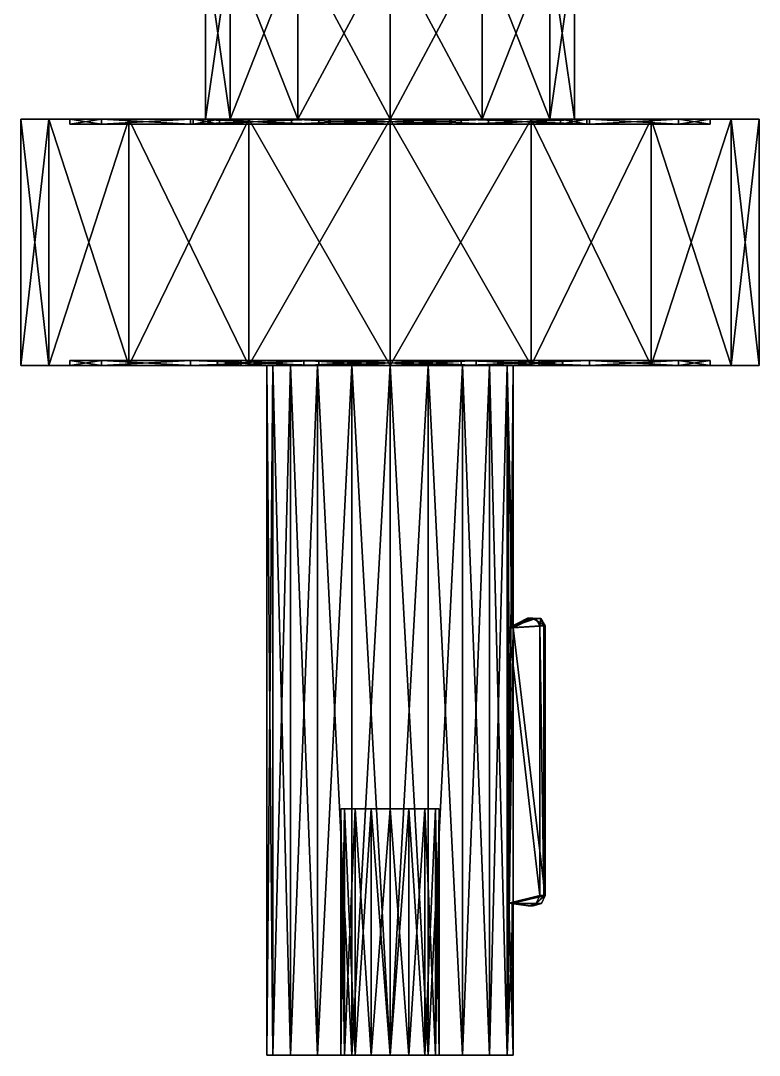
# Model space of a CAD drawing. Extents: x -25 to 25, y 0 to 84.
# Drawn here: x -15 to 15, y 0 to 42 of the extents above; entities that cross this region are included whole.
import ezdxf

# ---------------------------------------------------------------- set-up
doc = ezdxf.new("R2010")
doc.units = 0

msp = doc.modelspace()

# ---------------------------------------------------------------- linework, layer by layer
for points in [[(-6.494899, 45, -3.749831), (-6.494899, 38, -3.749831), (-7.5, 38)], [(-7.5, 45), (-7.5, 38), (-6.494899, 38, 3.749831)], [(-6.494899, 45, -3.749831), (-7.5, 38), (-7.5, 45)], [(-6.494899, 45, 3.749831), (-7.5, 45), (-6.494899, 38, 3.749831)], [(-3.75, 45, -6.495191), (-3.75, 38, -6.495191), (-6.494899, 38, -3.749831)], [(-3.75, 45, -6.495191), (-6.494899, 38, -3.749831), (-6.494899, 45, -3.749831)], [(-6.494899, 45, 3.749831), (-6.494899, 38, 3.749831), (-3.75, 38, 6.495191)], [(-3.75, 45, 6.495191), (-6.494899, 45, 3.749831), (-3.75, 38, 6.495191)], [(0, 45, -7.499663), (0, 38, -7.499663), (-3.75, 38, -6.495191)], [(0, 45, -7.499663), (-3.75, 38, -6.495191), (-3.75, 45, -6.495191)], [(-3.75, 45, 6.495191), (-3.75, 38, 6.495191), (0, 38, 7.499663)], [(0, 45, 7.499663), (-3.75, 45, 6.495191), (0, 38, 7.499663)], [(3.75, 45, -6.495191), (3.75, 38, -6.495191), (0, 38, -7.499663)], [(3.75, 45, -6.495191), (0, 38, -7.499663), (0, 45, -7.499663)], [(0, 45, 7.499663), (0, 38, 7.499663), (3.75, 38, 6.495191)], [(3.75, 45, 6.495191), (0, 45, 7.499663), (3.75, 38, 6.495191)], [(6.494899, 45, -3.749831), (6.494899, 38, -3.749831), (3.75, 38, -6.495191)], [(6.494899, 45, -3.749831), (3.75, 38, -6.495191), (3.75, 45, -6.495191)], [(3.75, 45, 6.495191), (3.75, 38, 6.495191), (6.494899, 38, 3.749831)], [(6.494899, 45, 3.749831), (3.75, 45, 6.495191), (6.494899, 38, 3.749831)], [(7.5, 45), (7.5, 38), (6.494899, 38, -3.749831)], [(6.494899, 45, 3.749831), (6.494899, 38, 3.749831), (7.5, 38)], [(7.5, 45), (6.494899, 45, 3.749831), (7.5, 38)], [(6.494899, 45, -3.749831), (7.5, 45), (6.494899, 38, -3.749831)], [(-13.858501, 38, -5.739028), (-13.858501, 28, -5.739028), (-15, 28)], [(-15, 38), (-15, 28), (-13.858501, 28, 5.739028)], [(-13.858501, 38, -5.739028), (-15, 28), (-15, 38)], [(-13.858501, 38, 5.739028), (-15, 38), (-13.858501, 28, 5.739028)], [(-13, 38), (-15, 38), (-13.858501, 38, 5.739028)], [(-11.712176, 38, -5.640735), (-13.858501, 38, -5.739028), (-15, 38)], [(-13, 38), (-11.712176, 38, -5.640735), (-15, 38)], [(-10.606372, 38, -10.606372), (-10.606372, 28, -10.606372), (-13.858501, 28, -5.739028)], [(-10.606372, 38, -10.606372), (-13.858501, 28, -5.739028), (-13.858501, 38, -5.739028)], [(-13.858501, 38, 5.739028), (-13.858501, 28, 5.739028), (-10.606372, 28, 10.606372)], [(-10.606372, 38, 10.606372), (-13.858501, 38, 5.739028), (-10.606372, 28, 10.606372)], [(-8.106113, 38, 10.163128), (-13.858501, 38, 5.739028), (-10.606372, 38, 10.606372)], [(-11.712176, 38, 5.640735), (-13, 38), (-13.858501, 38, 5.739028)], [(-8.106113, 38, 10.163128), (-11.712176, 38, 5.640735), (-13.858501, 38, 5.739028)], [(-8.106113, 38, -10.163128), (-10.606372, 38, -10.606372), (-13.858501, 38, -5.739028)], [(-11.712176, 38, -5.640735), (-8.106113, 38, -10.163128), (-13.858501, 38, -5.739028)], [(-11.712176, 37.799999, -5.640735), (-11.712176, 38, -5.640735), (-13, 38)], [(-13, 37.799999), (-13, 38), (-11.712176, 38, 5.640735)], [(-11.712176, 37.799999, -5.640735), (-13, 38), (-13, 37.799999)], [(-11.712176, 37.799999, 5.640735), (-13, 37.799999), (-11.712176, 38, 5.640735)], [(-8.106113, 37.799999, -10.163128), (-8.106113, 38, -10.163128), (-11.712176, 38, -5.640735)], [(-8.106113, 37.799999, -10.163128), (-11.712176, 38, -5.640735), (-11.712176, 37.799999, -5.640735)], [(-11.712176, 37.799999, 5.640735), (-11.712176, 38, 5.640735), (-8.106113, 38, 10.163128)], [(-8.106113, 37.799999, 10.163128), (-11.712176, 37.799999, 5.640735), (-8.106113, 38, 10.163128)], [(-5.739028, 38, -13.858501), (-5.739028, 28, -13.858501), (-10.606372, 28, -10.606372)], [(-5.739028, 38, -13.858501), (-10.606372, 28, -10.606372), (-10.606372, 38, -10.606372)], [(-10.606372, 38, 10.606372), (-10.606372, 28, 10.606372), (-5.739028, 28, 13.858501)], [(-5.739028, 38, 13.858501), (-10.606372, 38, 10.606372), (-5.739028, 28, 13.858501)], [(-2.891746, 38, 12.674105), (-10.606372, 38, 10.606372), (-5.739028, 38, 13.858501)], [(-2.891746, 38, 12.674105), (-8.106113, 38, 10.163128), (-10.606372, 38, 10.606372)], [(-2.891746, 38, -12.674105), (-5.739028, 38, -13.858501), (-10.606372, 38, -10.606372)], [(-8.106113, 38, -10.163128), (-2.891746, 38, -12.674105), (-10.606372, 38, -10.606372)], [(-2.891746, 37.799999, -12.674105), (-2.891746, 38, -12.674105), (-8.106113, 38, -10.163128)], [(-2.891746, 37.799999, -12.674105), (-8.106113, 38, -10.163128), (-8.106113, 37.799999, -10.163128)], [(-8.106113, 37.799999, 10.163128), (-8.106113, 38, 10.163128), (-2.891746, 38, 12.674105)], [(-2.891746, 37.799999, 12.674105), (-8.106113, 37.799999, 10.163128), (-2.891746, 38, 12.674105)], [(-6.927638, 38, -4.00054), (-6.927638, 37.799999, -4.00054), (-8, 37.799999)], [(-8, 38), (-8, 37.799999), (-6.927638, 37.799999, 4.00054)], [(-6.927638, 38, -4.00054), (-8, 37.799999), (-8, 38)], [(-6.927638, 38, 4.00054), (-8, 38), (-6.927638, 37.799999, 4.00054)], [(-7.5, 38), (-8, 38), (-6.927638, 38, 4.00054)], [(-6.494899, 38, -3.749831), (-6.927638, 38, -4.00054), (-8, 38)], [(-7.5, 38), (-6.494899, 38, -3.749831), (-8, 38)], [(-6.494899, 38, 3.749831), (-7.5, 38), (-6.927638, 38, 4.00054)], [(-4.00054, 38, -6.927638), (-4.00054, 37.799999, -6.927638), (-6.927638, 37.799999, -4.00054)], [(-4.00054, 38, -6.927638), (-6.927638, 37.799999, -4.00054), (-6.927638, 38, -4.00054)], [(-6.927638, 38, 4.00054), (-6.927638, 37.799999, 4.00054), (-4.00054, 37.799999, 6.927638)], [(-4.00054, 38, 6.927638), (-6.927638, 38, 4.00054), (-4.00054, 37.799999, 6.927638)], [(-3.75, 38, 6.495191), (-6.927638, 38, 4.00054), (-4.00054, 38, 6.927638)], [(-3.75, 38, 6.495191), (-6.494899, 38, 3.749831), (-6.927638, 38, 4.00054)], [(-3.75, 38, -6.495191), (-4.00054, 38, -6.927638), (-6.927638, 38, -4.00054)], [(-6.494899, 38, -3.749831), (-3.75, 38, -6.495191), (-6.927638, 38, -4.00054)], [(0, 38, -15), (0, 28, -15), (-5.739028, 28, -13.858501)], [(0, 38, -15), (-5.739028, 28, -13.858501), (-5.739028, 38, -13.858501)], [(-5.739028, 38, 13.858501), (-5.739028, 28, 13.858501), (0, 28, 15)], [(0, 38, 15), (-5.739028, 38, 13.858501), (0, 28, 15)], [(5.739028, 38, 13.858501), (-5.739028, 38, 13.858501), (0, 38, 15)], [(2.891746, 38, 12.674105), (-5.739028, 38, 13.858501), (5.739028, 38, 13.858501)], [(2.891746, 38, 12.674105), (-2.891746, 38, 12.674105), (-5.739028, 38, 13.858501)], [(5.739028, 38, -13.858501), (0, 38, -15), (-5.739028, 38, -13.858501)], [(-2.891746, 38, -12.674105), (5.739028, 38, -13.858501), (-5.739028, 38, -13.858501)], [(0, 38, -8), (0, 37.799999, -8), (-4.00054, 37.799999, -6.927638)], [(0, 38, -8), (-4.00054, 37.799999, -6.927638), (-4.00054, 38, -6.927638)], [(-4.00054, 38, 6.927638), (-4.00054, 37.799999, 6.927638), (0, 37.799999, 8)], [(0, 38, 8), (-4.00054, 38, 6.927638), (0, 37.799999, 8)], [(0, 38, 7.499663), (-4.00054, 38, 6.927638), (0, 38, 8)], [(0, 38, 7.499663), (-3.75, 38, 6.495191), (-4.00054, 38, 6.927638)], [(0, 38, -7.499663), (0, 38, -8), (-4.00054, 38, -6.927638)], [(-3.75, 38, -6.495191), (0, 38, -7.499663), (-4.00054, 38, -6.927638)], [(-2.891746, 38, -12.674105), (2.891746, 38, -12.674105), (5.739028, 38, -13.858501)], [(2.891746, 37.799999, -12.674105), (2.891746, 38, -12.674105), (-2.891746, 38, -12.674105)], [(2.891746, 37.799999, -12.674105), (-2.891746, 38, -12.674105), (-2.891746, 37.799999, -12.674105)], [(-2.891746, 37.799999, 12.674105), (-2.891746, 38, 12.674105), (2.891746, 38, 12.674105)], [(2.891746, 37.799999, 12.674105), (-2.891746, 37.799999, 12.674105), (2.891746, 38, 12.674105)], [(5.739028, 38, -13.858501), (5.739028, 28, -13.858501), (0, 28, -15)], [(5.739028, 38, -13.858501), (0, 28, -15), (0, 38, -15)], [(0, 38, 15), (0, 28, 15), (5.739028, 28, 13.858501)], [(5.739028, 38, 13.858501), (0, 38, 15), (5.739028, 28, 13.858501)], [(4.00054, 38, -6.927638), (4.00054, 37.799999, -6.927638), (0, 37.799999, -8)], [(4.00054, 38, -6.927638), (0, 37.799999, -8), (0, 38, -8)], [(0, 38, 8), (0, 37.799999, 8), (4.00054, 37.799999, 6.927638)], [(4.00054, 38, 6.927638), (0, 38, 8), (4.00054, 37.799999, 6.927638)], [(0, 38, 7.499663), (0, 38, 8), (4.00054, 38, 6.927638)], [(3.75, 38, 6.495191), (0, 38, 7.499663), (4.00054, 38, 6.927638)], [(0, 38, -7.499663), (4.00054, 38, -6.927638), (0, 38, -8)], [(0, 38, -7.499663), (3.75, 38, -6.495191), (4.00054, 38, -6.927638)], [(2.891746, 38, 12.674105), (5.739028, 38, 13.858501), (10.606372, 38, 10.606372)], [(8.106113, 38, 10.163128), (2.891746, 38, 12.674105), (10.606372, 38, 10.606372)], [(2.891746, 38, -12.674105), (10.606372, 38, -10.606372), (5.739028, 38, -13.858501)], [(2.891746, 38, -12.674105), (8.106113, 38, -10.163128), (10.606372, 38, -10.606372)], [(8.106113, 37.799999, -10.163128), (8.106113, 38, -10.163128), (2.891746, 38, -12.674105)], [(8.106113, 37.799999, -10.163128), (2.891746, 38, -12.674105), (2.891746, 37.799999, -12.674105)], [(2.891746, 37.799999, 12.674105), (2.891746, 38, 12.674105), (8.106113, 38, 10.163128)], [(8.106113, 37.799999, 10.163128), (2.891746, 37.799999, 12.674105), (8.106113, 38, 10.163128)], [(3.75, 38, 6.495191), (4.00054, 38, 6.927638), (6.927638, 38, 4.00054)], [(6.494899, 38, 3.749831), (3.75, 38, 6.495191), (6.927638, 38, 4.00054)], [(3.75, 38, -6.495191), (6.927638, 38, -4.00054), (4.00054, 38, -6.927638)], [(3.75, 38, -6.495191), (6.494899, 38, -3.749831), (6.927638, 38, -4.00054)], [(6.927638, 38, -4.00054), (6.927638, 37.799999, -4.00054), (4.00054, 37.799999, -6.927638)], [(6.927638, 38, -4.00054), (4.00054, 37.799999, -6.927638), (4.00054, 38, -6.927638)], [(4.00054, 38, 6.927638), (4.00054, 37.799999, 6.927638), (6.927638, 37.799999, 4.00054)], [(6.927638, 38, 4.00054), (4.00054, 38, 6.927638), (6.927638, 37.799999, 4.00054)], [(10.606372, 38, -10.606372), (10.606372, 28, -10.606372), (5.739028, 28, -13.858501)], [(10.606372, 38, -10.606372), (5.739028, 28, -13.858501), (5.739028, 38, -13.858501)], [(5.739028, 38, 13.858501), (5.739028, 28, 13.858501), (10.606372, 28, 10.606372)], [(10.606372, 38, 10.606372), (5.739028, 38, 13.858501), (10.606372, 28, 10.606372)], [(6.494899, 38, 3.749831), (6.927638, 38, 4.00054), (8, 38)], [(6.494899, 38, 3.749831), (8, 38), (7.5, 38)], [(6.494899, 38, -3.749831), (7.5, 38), (6.927638, 38, -4.00054)], [(8, 38), (8, 37.799999), (6.927638, 37.799999, -4.00054)], [(6.927638, 38, 4.00054), (6.927638, 37.799999, 4.00054), (8, 37.799999)], [(8, 38), (6.927638, 38, 4.00054), (8, 37.799999)], [(6.927638, 38, -4.00054), (8, 38), (6.927638, 37.799999, -4.00054)], [(7.5, 38), (8, 38), (6.927638, 38, -4.00054)], [(8.106113, 38, 10.163128), (10.606372, 38, 10.606372), (13.858501, 38, 5.739028)], [(11.712176, 38, 5.640735), (8.106113, 38, 10.163128), (13.858501, 38, 5.739028)], [(8.106113, 38, -10.163128), (13.858501, 38, -5.739028), (10.606372, 38, -10.606372)], [(8.106113, 38, -10.163128), (11.712176, 38, -5.640735), (13.858501, 38, -5.739028)], [(11.712176, 37.799999, -5.640735), (11.712176, 38, -5.640735), (8.106113, 38, -10.163128)], [(11.712176, 37.799999, -5.640735), (8.106113, 38, -10.163128), (8.106113, 37.799999, -10.163128)], [(8.106113, 37.799999, 10.163128), (8.106113, 38, 10.163128), (11.712176, 38, 5.640735)], [(11.712176, 37.799999, 5.640735), (8.106113, 37.799999, 10.163128), (11.712176, 38, 5.640735)], [(13.858501, 38, -5.739028), (13.858501, 28, -5.739028), (10.606372, 28, -10.606372)], [(13.858501, 38, -5.739028), (10.606372, 28, -10.606372), (10.606372, 38, -10.606372)], [(10.606372, 38, 10.606372), (10.606372, 28, 10.606372), (13.858501, 28, 5.739028)], [(13.858501, 38, 5.739028), (10.606372, 38, 10.606372), (13.858501, 28, 5.739028)], [(11.712176, 38, 5.640735), (13.858501, 38, 5.739028), (15, 38)], [(11.712176, 38, 5.640735), (15, 38), (13, 38)], [(11.712176, 38, -5.640735), (13, 38), (13.858501, 38, -5.739028)], [(13, 37.799999), (13, 38), (11.712176, 38, -5.640735)], [(11.712176, 37.799999, 5.640735), (11.712176, 38, 5.640735), (13, 38)], [(13, 37.799999), (11.712176, 37.799999, 5.640735), (13, 38)], [(11.712176, 37.799999, -5.640735), (13, 37.799999), (11.712176, 38, -5.640735)], [(13, 38), (15, 38), (13.858501, 38, -5.739028)], [(15, 38), (15, 28), (13.858501, 28, -5.739028)], [(13.858501, 38, 5.739028), (13.858501, 28, 5.739028), (15, 28)], [(15, 38), (13.858501, 38, 5.739028), (15, 28)], [(13.858501, 38, -5.739028), (15, 38), (13.858501, 28, -5.739028)], [(-8, 37.799999), (-13, 37.799999), (-11.712176, 37.799999, 5.640735)], [(-6.927638, 37.799999, -4.00054), (-11.712176, 37.799999, -5.640735), (-13, 37.799999)], [(-8, 37.799999), (-6.927638, 37.799999, -4.00054), (-13, 37.799999)], [(-4.00054, 37.799999, 6.927638), (-11.712176, 37.799999, 5.640735), (-8.106113, 37.799999, 10.163128)], [(-6.927638, 37.799999, 4.00054), (-8, 37.799999), (-11.712176, 37.799999, 5.640735)], [(-4.00054, 37.799999, 6.927638), (-6.927638, 37.799999, 4.00054), (-11.712176, 37.799999, 5.640735)], [(8.106113, 37.799999, -10.163128), (-8.106113, 37.799999, -10.163128), (-11.712176, 37.799999, -5.640735)], [(0, 37.799999, -8), (8.106113, 37.799999, -10.163128), (-11.712176, 37.799999, -5.640735)], [(-4.00054, 37.799999, -6.927638), (0, 37.799999, -8), (-11.712176, 37.799999, -5.640735)], [(-6.927638, 37.799999, -4.00054), (-4.00054, 37.799999, -6.927638), (-11.712176, 37.799999, -5.640735)], [(8.106113, 37.799999, 10.163128), (-8.106113, 37.799999, 10.163128), (-2.891746, 37.799999, 12.674105)], [(11.712176, 37.799999, 5.640735), (-8.106113, 37.799999, 10.163128), (8.106113, 37.799999, 10.163128)], [(0, 37.799999, 8), (-8.106113, 37.799999, 10.163128), (11.712176, 37.799999, 5.640735)], [(0, 37.799999, 8), (-4.00054, 37.799999, 6.927638), (-8.106113, 37.799999, 10.163128)], [(2.891746, 37.799999, -12.674105), (-2.891746, 37.799999, -12.674105), (-8.106113, 37.799999, -10.163128)], [(8.106113, 37.799999, -10.163128), (2.891746, 37.799999, -12.674105), (-8.106113, 37.799999, -10.163128)], [(8.106113, 37.799999, 10.163128), (-2.891746, 37.799999, 12.674105), (2.891746, 37.799999, 12.674105)], [(4.00054, 37.799999, 6.927638), (0, 37.799999, 8), (11.712176, 37.799999, 5.640735)], [(0, 37.799999, -8), (4.00054, 37.799999, -6.927638), (8.106113, 37.799999, -10.163128)], [(6.927638, 37.799999, 4.00054), (4.00054, 37.799999, 6.927638), (11.712176, 37.799999, 5.640735)], [(4.00054, 37.799999, -6.927638), (11.712176, 37.799999, -5.640735), (8.106113, 37.799999, -10.163128)], [(4.00054, 37.799999, -6.927638), (6.927638, 37.799999, -4.00054), (11.712176, 37.799999, -5.640735)], [(6.927638, 37.799999, 4.00054), (11.712176, 37.799999, 5.640735), (13, 37.799999)], [(6.927638, 37.799999, 4.00054), (13, 37.799999), (8, 37.799999)], [(6.927638, 37.799999, -4.00054), (8, 37.799999), (11.712176, 37.799999, -5.640735)], [(8, 37.799999), (13, 37.799999), (11.712176, 37.799999, -5.640735)], [(-13, 28.200001), (-7, 28.200001), (-6.061905, 28.200001, 3.499843)], [(-13, 28.200001), (-11.712176, 28.200001, -5.640735), (-7, 28.200001)], [(-11.712176, 28.200001, 5.640735), (-13, 28.200001), (-6.061905, 28.200001, 3.499843)], [(-11.712176, 28, -5.640735), (-11.712176, 28.200001, -5.640735), (-13, 28.200001)], [(-13, 28), (-13, 28.200001), (-11.712176, 28.200001, 5.640735)], [(-11.712176, 28, -5.640735), (-13, 28.200001), (-13, 28)], [(-11.712176, 28, 5.640735), (-13, 28), (-11.712176, 28.200001, 5.640735)], [(-11.712176, 28.200001, -5.640735), (-6.061905, 28.200001, -3.499843), (-7, 28.200001)], [(-11.712176, 28.200001, 5.640735), (-6.061905, 28.200001, 3.499843), (-3.5, 28.200001, 6.062178)], [(-11.712176, 28.200001, 5.640735), (-3.5, 28.200001, 6.062178), (0, 28.200001, 6.999685)], [(8.106113, 28.200001, 10.163128), (-11.712176, 28.200001, 5.640735), (0, 28.200001, 6.999685)], [(-11.712176, 28.200001, -5.640735), (-3.5, 28.200001, -6.062178), (-6.061905, 28.200001, -3.499843)], [(-11.712176, 28.200001, -5.640735), (-8.106113, 28.200001, -10.163128), (-3.5, 28.200001, -6.062178)], [(-8.106113, 28, -10.163128), (-8.106113, 28.200001, -10.163128), (-11.712176, 28.200001, -5.640735)], [(-8.106113, 28, -10.163128), (-11.712176, 28.200001, -5.640735), (-11.712176, 28, -5.640735)], [(8.106113, 28.200001, 10.163128), (-8.106113, 28.200001, 10.163128), (-11.712176, 28.200001, 5.640735)], [(-11.712176, 28, 5.640735), (-11.712176, 28.200001, 5.640735), (-8.106113, 28.200001, 10.163128)], [(-8.106113, 28, 10.163128), (-11.712176, 28, 5.640735), (-8.106113, 28.200001, 10.163128)], [(-8.106113, 28.200001, -10.163128), (0, 28.200001, -6.999685), (-3.5, 28.200001, -6.062178)], [(-8.106113, 28.200001, -10.163128), (11.712176, 28.200001, -5.640735), (0, 28.200001, -6.999685)], [(-8.106113, 28.200001, -10.163128), (8.106113, 28.200001, -10.163128), (11.712176, 28.200001, -5.640735)], [(-8.106113, 28.200001, -10.163128), (-2.891746, 28.200001, -12.674105), (8.106113, 28.200001, -10.163128)], [(-2.891746, 28, -12.674105), (-2.891746, 28.200001, -12.674105), (-8.106113, 28.200001, -10.163128)], [(-2.891746, 28, -12.674105), (-8.106113, 28.200001, -10.163128), (-8.106113, 28, -10.163128)], [(2.891746, 28.200001, 12.674105), (-2.891746, 28.200001, 12.674105), (-8.106113, 28.200001, 10.163128)], [(-8.106113, 28, 10.163128), (-8.106113, 28.200001, 10.163128), (-2.891746, 28.200001, 12.674105)], [(8.106113, 28.200001, 10.163128), (2.891746, 28.200001, 12.674105), (-8.106113, 28.200001, 10.163128)], [(-2.891746, 28, 12.674105), (-8.106113, 28, 10.163128), (-2.891746, 28.200001, 12.674105)], [(-6.061905, 28.200001, -3.499843), (-6.061905, 28, -3.499843), (-7, 28)], [(-7, 28.200001), (-7, 28), (-6.061905, 28, 3.499843)], [(-6.061905, 28.200001, -3.499843), (-7, 28), (-7, 28.200001)], [(-6.061905, 28.200001, 3.499843), (-7, 28.200001), (-6.061905, 28, 3.499843)], [(-3.5, 28.200001, -6.062178), (-3.5, 28, -6.062178), (-6.061905, 28, -3.499843)], [(-3.5, 28.200001, -6.062178), (-6.061905, 28, -3.499843), (-6.061905, 28.200001, -3.499843)], [(-6.061905, 28.200001, 3.499843), (-6.061905, 28, 3.499843), (-3.5, 28, 6.062178)], [(-3.5, 28.200001, 6.062178), (-6.061905, 28.200001, 3.499843), (-3.5, 28, 6.062178)], [(0, 28.200001, -6.999685), (0, 28, -6.999685), (-3.5, 28, -6.062178)], [(0, 28.200001, -6.999685), (-3.5, 28, -6.062178), (-3.5, 28.200001, -6.062178)], [(-3.5, 28.200001, 6.062178), (-3.5, 28, 6.062178), (0, 28, 6.999685)], [(0, 28.200001, 6.999685), (-3.5, 28.200001, 6.062178), (0, 28, 6.999685)], [(-2.891746, 28.200001, -12.674105), (2.891746, 28.200001, -12.674105), (8.106113, 28.200001, -10.163128)], [(2.891746, 28, -12.674105), (2.891746, 28.200001, -12.674105), (-2.891746, 28.200001, -12.674105)], [(2.891746, 28, -12.674105), (-2.891746, 28.200001, -12.674105), (-2.891746, 28, -12.674105)], [(-2.891746, 28, 12.674105), (-2.891746, 28.200001, 12.674105), (2.891746, 28.200001, 12.674105)], [(2.891746, 28, 12.674105), (-2.891746, 28, 12.674105), (2.891746, 28.200001, 12.674105)], [(3.5, 28.200001, -6.062178), (3.5, 28, -6.062178), (0, 28, -6.999685)], [(3.5, 28.200001, -6.062178), (0, 28, -6.999685), (0, 28.200001, -6.999685)], [(0, 28.200001, 6.999685), (0, 28, 6.999685), (3.5, 28, 6.062178)], [(3.5, 28.200001, 6.062178), (0, 28.200001, 6.999685), (3.5, 28, 6.062178)], [(8.106113, 28.200001, 10.163128), (0, 28.200001, 6.999685), (3.5, 28.200001, 6.062178)], [(11.712176, 28.200001, -5.640735), (3.5, 28.200001, -6.062178), (0, 28.200001, -6.999685)], [(8.106113, 28, -10.163128), (8.106113, 28.200001, -10.163128), (2.891746, 28.200001, -12.674105)], [(8.106113, 28, -10.163128), (2.891746, 28.200001, -12.674105), (2.891746, 28, -12.674105)], [(2.891746, 28, 12.674105), (2.891746, 28.200001, 12.674105), (8.106113, 28.200001, 10.163128)], [(8.106113, 28, 10.163128), (2.891746, 28, 12.674105), (8.106113, 28.200001, 10.163128)], [(6.061905, 28.200001, -3.499843), (6.061905, 28, -3.499843), (3.5, 28, -6.062178)], [(6.061905, 28.200001, -3.499843), (3.5, 28, -6.062178), (3.5, 28.200001, -6.062178)], [(3.5, 28.200001, 6.062178), (3.5, 28, 6.062178), (6.061905, 28, 3.499843)], [(6.061905, 28.200001, 3.499843), (3.5, 28.200001, 6.062178), (6.061905, 28, 3.499843)], [(11.712176, 28.200001, 5.640735), (3.5, 28.200001, 6.062178), (6.061905, 28.200001, 3.499843)], [(11.712176, 28.200001, 5.640735), (8.106113, 28.200001, 10.163128), (3.5, 28.200001, 6.062178)], [(11.712176, 28.200001, -5.640735), (6.061905, 28.200001, -3.499843), (3.5, 28.200001, -6.062178)], [(7, 28.200001), (7, 28), (6.061905, 28, -3.499843)], [(6.061905, 28.200001, 3.499843), (6.061905, 28, 3.499843), (7, 28)], [(7, 28.200001), (6.061905, 28.200001, 3.499843), (7, 28)], [(6.061905, 28.200001, -3.499843), (7, 28.200001), (6.061905, 28, -3.499843)], [(11.712176, 28.200001, 5.640735), (6.061905, 28.200001, 3.499843), (7, 28.200001)], [(13, 28.200001), (7, 28.200001), (6.061905, 28.200001, -3.499843)], [(11.712176, 28.200001, -5.640735), (13, 28.200001), (6.061905, 28.200001, -3.499843)], [(11.712176, 28.200001, 5.640735), (7, 28.200001), (13, 28.200001)], [(11.712176, 28, -5.640735), (11.712176, 28.200001, -5.640735), (8.106113, 28.200001, -10.163128)], [(11.712176, 28, -5.640735), (8.106113, 28.200001, -10.163128), (8.106113, 28, -10.163128)], [(8.106113, 28, 10.163128), (8.106113, 28.200001, 10.163128), (11.712176, 28.200001, 5.640735)], [(11.712176, 28, 5.640735), (8.106113, 28, 10.163128), (11.712176, 28.200001, 5.640735)], [(13, 28), (13, 28.200001), (11.712176, 28.200001, -5.640735)], [(11.712176, 28, 5.640735), (11.712176, 28.200001, 5.640735), (13, 28.200001)], [(13, 28), (11.712176, 28, 5.640735), (13, 28.200001)], [(11.712176, 28, -5.640735), (13, 28), (11.712176, 28.200001, -5.640735)], [(-15, 28), (-13, 28), (-11.712176, 28, 5.640735)], [(-15, 28), (-13.858501, 28, -5.739028), (-13, 28)], [(-13.858501, 28, 5.739028), (-15, 28), (-11.712176, 28, 5.640735)], [(-13.858501, 28, -5.739028), (-11.712176, 28, -5.640735), (-13, 28)], [(-13.858501, 28, 5.739028), (-11.712176, 28, 5.640735), (-8.106113, 28, 10.163128)], [(-10.606372, 28, 10.606372), (-13.858501, 28, 5.739028), (-8.106113, 28, 10.163128)], [(-13.858501, 28, -5.739028), (-8.106113, 28, -10.163128), (-11.712176, 28, -5.640735)], [(-13.858501, 28, -5.739028), (-10.606372, 28, -10.606372), (-8.106113, 28, -10.163128)], [(-10.606372, 28, 10.606372), (-8.106113, 28, 10.163128), (-2.891746, 28, 12.674105)], [(-5.739028, 28, 13.858501), (-10.606372, 28, 10.606372), (-2.891746, 28, 12.674105)], [(-10.606372, 28, -10.606372), (-2.891746, 28, -12.674105), (-8.106113, 28, -10.163128)], [(-10.606372, 28, -10.606372), (-5.739028, 28, -13.858501), (-2.891746, 28, -12.674105)], [(-7, 28), (-5, 28), (-4.755164, 28, 1.544569)], [(-7, 28), (-6.061905, 28, -3.499843), (-5, 28)], [(-7, 28), (-4.755164, 28, 1.544569), (-4.044455, 28, 2.939588)], [(-6.061905, 28, 3.499843), (-7, 28), (-4.044455, 28, 2.939588)], [(-6.061905, 28, -3.499843), (-4.755164, 28, -1.544569), (-5, 28)], [(-6.061905, 28, 3.499843), (-4.044455, 28, 2.939588), (-2.939588, 28, 4.044455)], [(-6.061905, 28, 3.499843), (-2.939588, 28, 4.044455), (-1.544569, 28, 4.755164)], [(-3.5, 28, 6.062178), (-6.061905, 28, 3.499843), (-1.544569, 28, 4.755164)], [(-6.061905, 28, -3.499843), (-4.044455, 28, -2.939588), (-4.755164, 28, -1.544569)], [(-6.061905, 28, -3.499843), (-2.939588, 28, -4.044455), (-4.044455, 28, -2.939588)], [(-6.061905, 28, -3.499843), (-3.5, 28, -6.062178), (-2.939588, 28, -4.044455)], [(5.739028, 28, 13.858501), (-5.739028, 28, 13.858501), (-2.891746, 28, 12.674105)], [(-5.739028, 28, -13.858501), (2.891746, 28, -12.674105), (-2.891746, 28, -12.674105)], [(-5.739028, 28, -13.858501), (5.739028, 28, -13.858501), (2.891746, 28, -12.674105)], [(-5.739028, 28, -13.858501), (0, 28, -15), (5.739028, 28, -13.858501)], [(5.739028, 28, 13.858501), (0, 28, 15), (-5.739028, 28, 13.858501)], [(-4.755164, 28, -1.544569), (-4.755164, 0, -1.544569), (-5, 0)], [(-5, 28), (-5, 0), (-4.755164, 0, 1.544569)], [(-4.755164, 28, -1.544569), (-5, 0), (-5, 28)], [(-4.755164, 28, 1.544569), (-5, 28), (-4.755164, 0, 1.544569)], [(-4.044455, 28, -2.939588), (-4.044455, 0, -2.939588), (-4.755164, 0, -1.544569)], [(-4.044455, 28, -2.939588), (-4.755164, 0, -1.544569), (-4.755164, 28, -1.544569)], [(-4.755164, 28, 1.544569), (-4.755164, 0, 1.544569), (-4.044455, 0, 2.939588)], [(-4.044455, 28, 2.939588), (-4.755164, 28, 1.544569), (-4.044455, 0, 2.939588)], [(-2.939588, 28, -4.044455), (-2.939588, 0, -4.044455), (-4.044455, 0, -2.939588)], [(-2.939588, 28, -4.044455), (-4.044455, 0, -2.939588), (-4.044455, 28, -2.939588)], [(-4.044455, 28, 2.939588), (-4.044455, 0, 2.939588), (-2.939588, 0, 4.044455)], [(-2.939588, 28, 4.044455), (-4.044455, 28, 2.939588), (-2.939588, 0, 4.044455)], [(3.5, 28, 6.062178), (-3.5, 28, 6.062178), (-1.544569, 28, 4.755164)], [(-3.5, 28, -6.062178), (-1.544569, 28, -4.755164), (-2.939588, 28, -4.044455)], [(-3.5, 28, -6.062178), (0, 28, -5), (-1.544569, 28, -4.755164)], [(-3.5, 28, -6.062178), (1.544569, 28, -4.755164), (0, 28, -5)], [(-3.5, 28, -6.062178), (3.5, 28, -6.062178), (1.544569, 28, -4.755164)], [(-3.5, 28, -6.062178), (0, 28, -6.999685), (3.5, 28, -6.062178)], [(3.5, 28, 6.062178), (0, 28, 6.999685), (-3.5, 28, 6.062178)], [(-1.544569, 28, -4.755164), (-1.544569, 0, -4.755164), (-2.939588, 0, -4.044455)], [(-1.544569, 28, -4.755164), (-2.939588, 0, -4.044455), (-2.939588, 28, -4.044455)], [(-2.939588, 28, 4.044455), (-2.939588, 0, 4.044455), (-1.544569, 0, 4.755164)], [(-1.544569, 28, 4.755164), (-2.939588, 28, 4.044455), (-1.544569, 0, 4.755164)], [(5.739028, 28, 13.858501), (-2.891746, 28, 12.674105), (2.891746, 28, 12.674105)], [(0, 28, -5), (0, 0, -5), (-1.544569, 0, -4.755164)], [(0, 28, -5), (-1.544569, 0, -4.755164), (-1.544569, 28, -4.755164)], [(-1.544569, 28, 4.755164), (-1.544569, 0, 4.755164), (0, 0, 5)], [(0, 28, 5), (-1.544569, 28, 4.755164), (0, 0, 5)], [(3.5, 28, 6.062178), (-1.544569, 28, 4.755164), (0, 28, 5)], [(1.544569, 28, -4.755164), (1.544569, 0, -4.755164), (0, 0, -5)], [(1.544569, 28, -4.755164), (0, 0, -5), (0, 28, -5)], [(0, 28, 5), (0, 0, 5), (1.544569, 0, 4.755164)], [(1.544569, 28, 4.755164), (0, 28, 5), (1.544569, 0, 4.755164)], [(3.5, 28, 6.062178), (0, 28, 5), (1.544569, 28, 4.755164)], [(2.939588, 28, -4.044455), (2.939588, 0, -4.044455), (1.544569, 0, -4.755164)], [(2.939588, 28, -4.044455), (1.544569, 0, -4.755164), (1.544569, 28, -4.755164)], [(1.544569, 28, 4.755164), (1.544569, 0, 4.755164), (2.939588, 0, 4.044455)], [(2.939588, 28, 4.044455), (1.544569, 28, 4.755164), (2.939588, 0, 4.044455)], [(3.5, 28, 6.062178), (1.544569, 28, 4.755164), (2.939588, 28, 4.044455)], [(6.061905, 28, -3.499843), (2.939588, 28, -4.044455), (1.544569, 28, -4.755164)], [(3.5, 28, -6.062178), (6.061905, 28, -3.499843), (1.544569, 28, -4.755164)], [(10.606372, 28, 10.606372), (2.891746, 28, 12.674105), (8.106113, 28, 10.163128)], [(10.606372, 28, 10.606372), (5.739028, 28, 13.858501), (2.891746, 28, 12.674105)], [(10.606372, 28, -10.606372), (8.106113, 28, -10.163128), (2.891746, 28, -12.674105)], [(5.739028, 28, -13.858501), (10.606372, 28, -10.606372), (2.891746, 28, -12.674105)], [(4.044455, 28, -2.939588), (4.044455, 0, -2.939588), (2.939588, 0, -4.044455)], [(4.044455, 28, -2.939588), (2.939588, 0, -4.044455), (2.939588, 28, -4.044455)], [(2.939588, 28, 4.044455), (2.939588, 0, 4.044455), (4.044455, 0, 2.939588)], [(4.044455, 28, 2.939588), (2.939588, 28, 4.044455), (4.044455, 0, 2.939588)], [(6.061905, 28, 3.499843), (2.939588, 28, 4.044455), (4.044455, 28, 2.939588)], [(6.061905, 28, 3.499843), (3.5, 28, 6.062178), (2.939588, 28, 4.044455)], [(6.061905, 28, -3.499843), (4.044455, 28, -2.939588), (2.939588, 28, -4.044455)], [(4.755164, 28, -1.544569), (4.755164, 0, -1.544569), (4.044455, 0, -2.939588)], [(4.755164, 28, -1.544569), (4.044455, 0, -2.939588), (4.044455, 28, -2.939588)], [(4.044455, 28, 2.939588), (4.044455, 0, 2.939588), (4.755164, 0, 1.544569)], [(4.755164, 28, 1.544569), (4.044455, 28, 2.939588), (4.755164, 0, 1.544569)], [(6.061905, 28, 3.499843), (4.044455, 28, 2.939588), (4.755164, 28, 1.544569)], [(7, 28), (4.755164, 28, -1.544569), (4.044455, 28, -2.939588)], [(6.061905, 28, -3.499843), (7, 28), (4.044455, 28, -2.939588)], [(5, 17.359837), (4.755164, 0, -1.544569), (5, 28)], [(4.755164, 28, -1.544569), (5, 28), (4.755164, 0, -1.544569)], [(4.755164, 28, 1.544569), (4.755164, 0, 1.544569), (4.829629, 6.174842, 1.294095)], [(4.755164, 28, 1.544569), (4.829629, 6.174842, 1.294095), (4.829629, 17.359837, 1.294095)], [(4.957224, 17.359837, 0.652631), (4.755164, 28, 1.544569), (4.829629, 17.359837, 1.294095)], [(5, 17.359837), (5, 28), (4.755164, 28, 1.544569)], [(6.061905, 28, 3.499843), (4.755164, 28, 1.544569), (5, 28)], [(4.957224, 17.359837, 0.652631), (5, 17.359837), (4.755164, 28, 1.544569)], [(7, 28), (5, 28), (4.755164, 28, -1.544569)], [(6.061905, 28, 3.499843), (5, 28), (7, 28)], [(13.858501, 28, 5.739028), (8.106113, 28, 10.163128), (11.712176, 28, 5.640735)], [(13.858501, 28, 5.739028), (10.606372, 28, 10.606372), (8.106113, 28, 10.163128)], [(13.858501, 28, -5.739028), (11.712176, 28, -5.640735), (8.106113, 28, -10.163128)], [(10.606372, 28, -10.606372), (13.858501, 28, -5.739028), (8.106113, 28, -10.163128)], [(13.858501, 28, 5.739028), (11.712176, 28, 5.640735), (13, 28)], [(15, 28), (13, 28), (11.712176, 28, -5.640735)], [(13.858501, 28, -5.739028), (15, 28), (11.712176, 28, -5.640735)], [(13.858501, 28, 5.739028), (13, 28), (15, 28)], [(5.738437, 17.748413, 0.75548), (4.957224, 17.359837, 0.652631), (4.829629, 17.359837, 1.294095)], [(5.923495, 17.731487, 1.587196), (5.590734, 17.748413, 1.498033), (4.829629, 17.359837, 1.294095)], [(5.738437, 17.748413, 0.75548), (4.829629, 17.359837, 1.294095), (5.590734, 17.748413, 1.498033)], [(6.085333, 17.430002, 1.63056), (5.923495, 17.731487, 1.587196), (4.829629, 17.359837, 1.294095)], [(5.787954, 17.748413), (5, 17.359837), (4.957224, 17.359837, 0.652631)], [(5.738437, 17.748413, 0.75548), (5.787954, 17.748413), (4.957224, 17.359837, 0.652631)], [(5.787954, 17.748413), (6.3, 17.430002), (5, 17.359837)], [(5.738437, 17.748413, 0.75548), (5.590734, 17.748413, 1.498033), (5.923495, 17.731487, 1.587196)], [(5.738437, 17.748413, 0.75548), (5.923495, 17.731487, 1.587196), (5.787954, 17.748413)], [(5.787954, 17.748413), (6.132453, 17.731487), (6.3, 17.430002)], [(5.923495, 17.731487, 1.587196), (6.132453, 17.731487), (5.787954, 17.748413)], [(6.085333, 17.430002, 1.63056), (6.132453, 17.731487), (5.923495, 17.731487, 1.587196)], [(6.246103, 17.430002, 0.822315), (6.132453, 17.731487), (6.085333, 17.430002, 1.63056)], [(6.246103, 17.430002, 0.822315), (6.3, 17.430002), (6.132453, 17.731487)], [(5, 17.359837), (5, 6.174842), (4.755164, 0, -1.544569)], [(6.085333, 6.493147, 1.63056), (6.085333, 17.430002, 1.63056), (4.829629, 17.359837, 1.294095)], [(6.085333, 6.493147, 1.63056), (4.829629, 17.359837, 1.294095), (4.829629, 6.174842, 1.294095)], [(6.3, 17.430002), (6.3, 6.493147), (5, 17.359837)], [(6.3, 6.493147), (5, 6.174842), (5, 17.359837)], [(6.246103, 6.493147, 0.822315), (6.085333, 17.430002, 1.63056), (6.085333, 6.493147, 1.63056)], [(6.246103, 17.430002, 0.822315), (6.085333, 17.430002, 1.63056), (6.246103, 6.493147, 0.822315)], [(6.246103, 17.430002, 0.822315), (6.3, 6.493147), (6.3, 17.430002)], [(6.246103, 17.430002, 0.822315), (6.246103, 6.493147, 0.822315), (6.3, 6.493147)], [(-2, 10), (-1.847683, 10, -0.764839), (2, 10)], [(1.847683, 10, 0.764839), (-2, 10), (2, 10)], [(-1.847683, 0, -0.764839), (-1.847683, 10, -0.764839), (-2, 10)], [(1.847683, 10, 0.764839), (-1.847683, 10, 0.764839), (-2, 10)], [(-2, 0), (-2, 10), (-1.847683, 10, 0.764839)], [(-1.847683, 0, -0.764839), (-2, 10), (-2, 0)], [(-1.847683, 0, 0.764839), (-2, 0), (-1.847683, 10, 0.764839)], [(-1.847683, 10, -0.764839), (1.847683, 10, -0.764839), (2, 10)], [(-1.847683, 10, -0.764839), (-1.413573, 10, -1.414608), (1.847683, 10, -0.764839)], [(-1.413573, 0, -1.414608), (-1.413573, 10, -1.414608), (-1.847683, 10, -0.764839)], [(-1.413573, 0, -1.414608), (-1.847683, 10, -0.764839), (-1.847683, 0, -0.764839)], [(1.413573, 10, 1.414608), (-1.413573, 10, 1.414608), (-1.847683, 10, 0.764839)], [(-1.847683, 0, 0.764839), (-1.847683, 10, 0.764839), (-1.413573, 10, 1.414608)], [(1.847683, 10, 0.764839), (1.413573, 10, 1.414608), (-1.847683, 10, 0.764839)], [(-1.413573, 0, 1.414608), (-1.847683, 0, 0.764839), (-1.413573, 10, 1.414608)], [(-1.413573, 10, -1.414608), (1.413573, 10, -1.414608), (1.847683, 10, -0.764839)], [(-1.413573, 10, -1.414608), (-0.765933, 10, -1.84746), (1.413573, 10, -1.414608)], [(-0.765933, 0, -1.84746), (-0.765933, 10, -1.84746), (-1.413573, 10, -1.414608)], [(-0.765933, 0, -1.84746), (-1.413573, 10, -1.414608), (-1.413573, 0, -1.414608)], [(0.765933, 10, 1.84746), (-0.765933, 10, 1.84746), (-1.413573, 10, 1.414608)], [(-1.413573, 0, 1.414608), (-1.413573, 10, 1.414608), (-0.765933, 10, 1.84746)], [(1.413573, 10, 1.414608), (0.765933, 10, 1.84746), (-1.413573, 10, 1.414608)], [(-0.765933, 0, 1.84746), (-1.413573, 0, 1.414608), (-0.765933, 10, 1.84746)], [(-0.765933, 10, -1.84746), (0.765933, 10, -1.84746), (1.413573, 10, -1.414608)], [(-0.765933, 10, -1.84746), (0, 10, -1.99969), (0.765933, 10, -1.84746)], [(0, 0, -1.99969), (0, 10, -1.99969), (-0.765933, 10, -1.84746)], [(0, 0, -1.99969), (-0.765933, 10, -1.84746), (-0.765933, 0, -1.84746)], [(0.765933, 10, 1.84746), (0, 10, 1.99969), (-0.765933, 10, 1.84746)], [(-0.765933, 0, 1.84746), (-0.765933, 10, 1.84746), (0, 10, 1.99969)], [(0, 0, 1.99969), (-0.765933, 0, 1.84746), (0, 10, 1.99969)], [(0.765933, 0, -1.84746), (0.765933, 10, -1.84746), (0, 10, -1.99969)], [(0.765933, 0, -1.84746), (0, 10, -1.99969), (0, 0, -1.99969)], [(0, 0, 1.99969), (0, 10, 1.99969), (0.765933, 10, 1.84746)], [(0.765933, 0, 1.84746), (0, 0, 1.99969), (0.765933, 10, 1.84746)], [(1.413573, 0, -1.414608), (1.413573, 10, -1.414608), (0.765933, 10, -1.84746)], [(1.413573, 0, -1.414608), (0.765933, 10, -1.84746), (0.765933, 0, -1.84746)], [(0.765933, 0, 1.84746), (0.765933, 10, 1.84746), (1.413573, 10, 1.414608)], [(1.413573, 0, 1.414608), (0.765933, 0, 1.84746), (1.413573, 10, 1.414608)], [(1.847683, 0, -0.764839), (1.847683, 10, -0.764839), (1.413573, 10, -1.414608)], [(1.847683, 0, -0.764839), (1.413573, 10, -1.414608), (1.413573, 0, -1.414608)], [(1.413573, 0, 1.414608), (1.413573, 10, 1.414608), (1.847683, 10, 0.764839)], [(1.847683, 0, 0.764839), (1.413573, 0, 1.414608), (1.847683, 10, 0.764839)], [(2, 0), (2, 10), (1.847683, 10, -0.764839)], [(1.847683, 0, 0.764839), (1.847683, 10, 0.764839), (2, 10)], [(2, 0), (1.847683, 0, 0.764839), (2, 10)], [(1.847683, 0, -0.764839), (2, 0), (1.847683, 10, -0.764839)], [(5.94299, 6.168511, 1.592419), (6.085333, 6.493147, 1.63056), (4.829629, 6.174842, 1.294095)], [(6.3, 6.493147), (6.152636, 6.168511), (5, 6.174842)], [(5.94299, 6.168511, 1.592419), (6.152636, 6.168511), (6.3, 6.493147)], [(6.246103, 6.493147, 0.822315), (5.94299, 6.168511, 1.592419), (6.3, 6.493147)], [(6.246103, 6.493147, 0.822315), (6.085333, 6.493147, 1.63056), (5.94299, 6.168511, 1.592419)], [(5, 6.174842), (5, 0), (4.755164, 0, -1.544569)], [(4.829629, 6.174842, 1.294095), (4.755164, 0, 1.544569), (5, 0)], [(4.957224, 6.174842, 0.652631), (4.829629, 6.174842, 1.294095), (5, 0)], [(5.613239, 6.065733, 1.504063), (4.829629, 6.174842, 1.294095), (4.957224, 6.174842, 0.652631)], [(5.613239, 6.065733, 1.504063), (5.94299, 6.168511, 1.592419), (4.829629, 6.174842, 1.294095)], [(5, 6.174842), (4.957224, 6.174842, 0.652631), (5, 0)], [(5.761537, 6.065733, 0.758521), (4.957224, 6.174842, 0.652631), (5, 6.174842)], [(5.761537, 6.065733, 0.758521), (5.613239, 6.065733, 1.504063), (4.957224, 6.174842, 0.652631)], [(6.152636, 6.168511), (5.811253, 6.065733), (5, 6.174842)], [(5.761537, 6.065733, 0.758521), (5, 6.174842), (5.811253, 6.065733)], [(5.613239, 6.065733, 1.504063), (6.152636, 6.168511), (5.94299, 6.168511, 1.592419)], [(5.761537, 6.065733, 0.758521), (6.152636, 6.168511), (5.613239, 6.065733, 1.504063)], [(5.761537, 6.065733, 0.758521), (5.811253, 6.065733), (6.152636, 6.168511)], [(-5, 0), (-2, 0), (-1.847683, 0, 0.764839)], [(-5, 0), (-4.755164, 0, -1.544569), (-2, 0)], [(-5, 0), (-1.847683, 0, 0.764839), (-1.413573, 0, 1.414608)], [(-4.755164, 0, 1.544569), (-5, 0), (-1.413573, 0, 1.414608)], [(-4.755164, 0, -1.544569), (-1.847683, 0, -0.764839), (-2, 0)], [(-4.755164, 0, 1.544569), (-1.413573, 0, 1.414608), (-0.765933, 0, 1.84746)], [(-4.755164, 0, 1.544569), (-0.765933, 0, 1.84746), (0, 0, 1.99969)], [(4.044455, 0, 2.939588), (-4.755164, 0, 1.544569), (0, 0, 1.99969)], [(-4.755164, 0, -1.544569), (-1.413573, 0, -1.414608), (-1.847683, 0, -0.764839)], [(-4.755164, 0, -1.544569), (-0.765933, 0, -1.84746), (-1.413573, 0, -1.414608)], [(-4.755164, 0, -1.544569), (-4.044455, 0, -2.939588), (-0.765933, 0, -1.84746)], [(4.044455, 0, 2.939588), (-4.044455, 0, 2.939588), (-4.755164, 0, 1.544569)], [(-4.044455, 0, -2.939588), (0, 0, -1.99969), (-0.765933, 0, -1.84746)], [(-4.044455, 0, -2.939588), (4.755164, 0, -1.544569), (0, 0, -1.99969)], [(-4.044455, 0, -2.939588), (4.044455, 0, -2.939588), (4.755164, 0, -1.544569)], [(-4.044455, 0, -2.939588), (-2.939588, 0, -4.044455), (4.044455, 0, -2.939588)], [(2.939588, 0, 4.044455), (-2.939588, 0, 4.044455), (-4.044455, 0, 2.939588)], [(4.044455, 0, 2.939588), (2.939588, 0, 4.044455), (-4.044455, 0, 2.939588)], [(-2.939588, 0, -4.044455), (2.939588, 0, -4.044455), (4.044455, 0, -2.939588)], [(-2.939588, 0, -4.044455), (-1.544569, 0, -4.755164), (2.939588, 0, -4.044455)], [(1.544569, 0, 4.755164), (-1.544569, 0, 4.755164), (-2.939588, 0, 4.044455)], [(2.939588, 0, 4.044455), (1.544569, 0, 4.755164), (-2.939588, 0, 4.044455)], [(-1.544569, 0, -4.755164), (1.544569, 0, -4.755164), (2.939588, 0, -4.044455)], [(-1.544569, 0, -4.755164), (0, 0, -5), (1.544569, 0, -4.755164)], [(1.544569, 0, 4.755164), (0, 0, 5), (-1.544569, 0, 4.755164)], [(4.044455, 0, 2.939588), (0, 0, 1.99969), (0.765933, 0, 1.84746)], [(4.755164, 0, -1.544569), (0.765933, 0, -1.84746), (0, 0, -1.99969)], [(4.755164, 0, 1.544569), (0.765933, 0, 1.84746), (1.413573, 0, 1.414608)], [(4.755164, 0, 1.544569), (4.044455, 0, 2.939588), (0.765933, 0, 1.84746)], [(4.755164, 0, -1.544569), (1.413573, 0, -1.414608), (0.765933, 0, -1.84746)], [(4.755164, 0, 1.544569), (1.413573, 0, 1.414608), (1.847683, 0, 0.764839)], [(5, 0), (1.847683, 0, -0.764839), (1.413573, 0, -1.414608)], [(4.755164, 0, -1.544569), (5, 0), (1.413573, 0, -1.414608)], [(4.755164, 0, 1.544569), (1.847683, 0, 0.764839), (2, 0)], [(5, 0), (2, 0), (1.847683, 0, -0.764839)], [(4.755164, 0, 1.544569), (2, 0), (5, 0)]]:
    msp.add_3dface(points)

doc.saveas('drawing.dxf')
